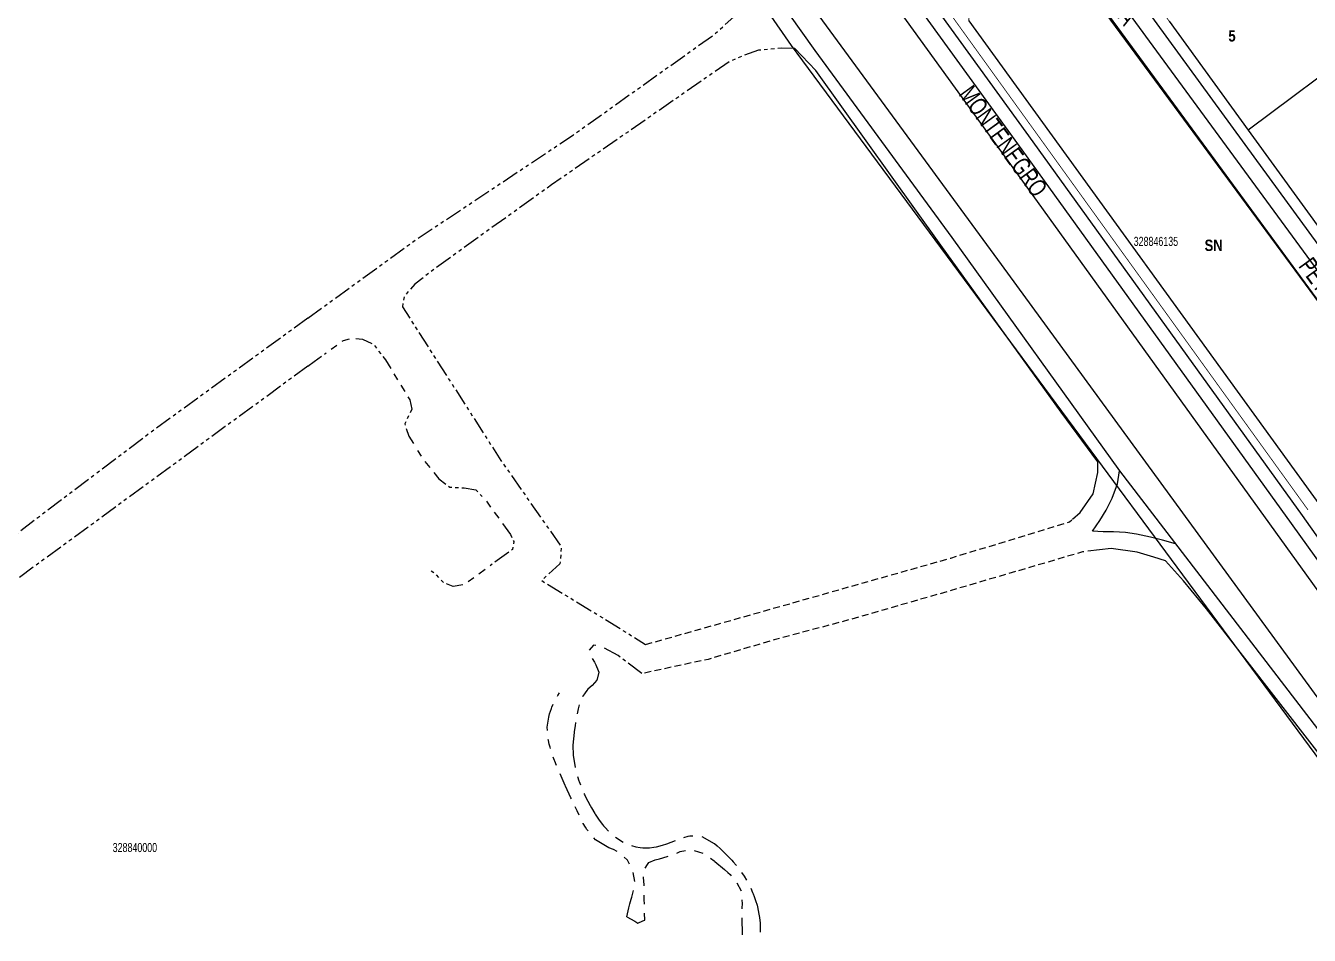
# Model space of a CAD drawing. Extents: x 204381 to 207261, y 4847713 to 4851061.
# Drawn here: x 205734.1 to 206016.9, y 4848704.7 to 4848905.2 of the extents above; entities that cross this region are included whole.
import ezdxf
from ezdxf.enums import TextEntityAlignment as Align

# ---------------------------------------------------------------- set-up
doc = ezdxf.new("R2010")
doc.units = 0
doc.header["$LTSCALE"] = 1.5
doc.header["$MEASUREMENT"] = 0
doc.linetypes.add('PHANTOMX2', pattern=[5, 2.5, -0.5, 0.5, -0.5, 0.5, -0.5])
doc.linetypes.add('TRACO_15', pattern=[3, 2, -1])
for name, color, linetype in [('CD-MALHA-LOTES', 40, 'CONTINUOUS'), ('CD_TXT_QUADRA', 7, 'CONTINUOUS'), ('HD-VALAS-DRENOS', 170, 'CONTINUOUS'), ('RU-QUADRAS', 210, 'CONTINUOUS'), ('SV-CAMINHO-TRILHA', 20, 'CONTINUOUS'), ('SV-EIXO-ROD-ESTR', 7, 'CONTINUOUS'), ('SV-EIXO-RUA-PAV', 20, 'CONTINUOUS'), ('SV-EST-MUNIC-PAV', 1, 'CONTINUOUS'), ('SV-RUA-NAO-PAV-S-GUIA-C-GUIA', 7, 'PHANTOMX2'), ('SV-RUA-PAVIM-S-GUIA-C-GUIA', 7, 'CONTINUOUS'), ('SV-TXT-MUNIC-PAV', 7, 'CONTINUOUS'), ('SV-TXT-RUA-PAV-S-GUIA-C-GUIA', 7, 'CONTINUOUS'), ('Th_NmrPort', 7, 'CONTINUOUS')]:
    doc.layers.add(name, color=color, linetype=linetype)
doc.styles.add('ARIAL', font='ARIAL.TTF')
doc.styles.get("Standard").update_dxf_attribs({"font": 'swisscbo.ttf'})

msp = doc.modelspace()

# ---------------------------------------------------------------- linework, layer by layer
at = {"layer": 'CD-MALHA-LOTES', "linetype": 'Continuous'}
for points in [[(205812.44, 4849031.16), (205902.75, 4848900.82)], [(206040.64, 4848814.9), (205961.41, 4848922.44)], [(205941.88, 4848906.26), (206019.4, 4848799.29)], [(205986.04, 4848906.18), (206003.46, 4848882.17)], [(205902.75, 4848900.82), (206052.55, 4848698.19)], [(206028.65, 4848900.97), (206003.46, 4848882.17)], [(206003.46, 4848882.17), (206020.99, 4848857.99)]]:
    msp.add_lwpolyline(points, dxfattribs=at)
at = {"layer": 'HD-VALAS-DRENOS', "const_width": 0.18, "flags": 128}
msp.add_lwpolyline([(206016.63, 4848798.48), (205957.64, 4848880.28), (205957.5, 4848880.47)], dxfattribs=at)
msp.add_lwpolyline([(206016.63, 4848798.48), (205957.64, 4848880.28), (205957.5, 4848880.47)], dxfattribs=at)
at = {"layer": 'RU-QUADRAS', "color": 6, "linetype": 'Continuous', "const_width": 0.18}
msp.add_lwpolyline([(205431, 4848645.77), (205502.58, 4848645.77), (205443.95, 4848757.36), (205812.44, 4849031.16), (205902.75, 4848900.82), (206052.55, 4848698.19), (206050.61, 4848681.88), (205796.21, 4848487.69), (205723.11, 4848434.67), (205693.73, 4848443.07), (205670.24, 4848447.66), (205634.89, 4848448.42), (205500.57, 4848444.97), (205499.01, 4848496.58), (205497.79, 4848517.73, 0.017663), (205497.59, 4848549.48), (205495.53, 4848619.75), (205431.87, 4848617.66)], format="xyb", close=True, dxfattribs=at)
for points in [[(205968.73, 4848930.06), (206019.66, 4848967.14), (206099.75, 4848858.31), (206048.21, 4848820.45)], [(205941.88, 4848906.26), (205942.29, 4848912.07), (205955.38, 4848922.44), (205957.25, 4848919.95), (205961.41, 4848922.44), (206040.64, 4848814.9), (206019.4, 4848799.29)]]:
    msp.add_lwpolyline(points, close=True, dxfattribs=at)
at = {"layer": 'SV-CAMINHO-TRILHA', "linetype": 'TRACO_15', "ltscale": 0.5, "const_width": 0.18, "flags": 128}
msp.add_lwpolyline([(205957.5, 4848880.47), (205837.63, 4849046.84)], dxfattribs=at)
msp.add_lwpolyline([(205957.5, 4848880.47), (205837.63, 4849046.84)], dxfattribs=at)
at = {"layer": 'SV-EIXO-ROD-ESTR', "flags": 128}
for points in [[(205796.23, 4849089.16), (205797.33, 4849087.66), (205809.15, 4849070.44), (205840.1, 4849027.59), (205877.11, 4848976.36), (205894.46, 4848952.73), (205917.58, 4848920.81), (205926.56, 4848908.42), (205953.75, 4848870.89), (206014.02, 4848787.23), (206031.64, 4848762.74)], [(205796.23, 4849089.16), (205797.33, 4849087.66), (205809.15, 4849070.44), (205840.1, 4849027.59), (205877.11, 4848976.36), (205894.46, 4848952.73), (205917.58, 4848920.81), (205926.56, 4848908.42), (205953.75, 4848870.89), (206014.02, 4848787.23), (206031.64, 4848762.74)], [(206519.56, 4847997.24), (206519.56, 4847997.24), (206509.86, 4848018.07), (206477.63, 4848086.99), (206413.84, 4848210.8), (206388.76, 4848245.88), (206351.16, 4848298.45), (206346.4, 4848305.12), (206241.04, 4848452.54), (206205.18, 4848501.62), (206182.78, 4848533.22), (206150.92, 4848578.13), (206080.93, 4848672.28), (206069.18, 4848688.09), (206066.54, 4848691.64), (206064.65, 4848694.19), (206055.84, 4848706.28), (206024.26, 4848749.64), (205949.11, 4848852.52), (205890.57, 4848932.45), (205829.73, 4849019.62), (205796.43, 4849067.34)], [(206519.56, 4847997.24), (206519.56, 4847997.24), (206509.86, 4848018.07), (206477.63, 4848086.99), (206413.84, 4848210.8), (206388.76, 4848245.88), (206351.16, 4848298.45), (206346.4, 4848305.12), (206241.04, 4848452.54), (206205.18, 4848501.62), (206182.78, 4848533.22), (206150.92, 4848578.13), (206080.93, 4848672.28), (206069.18, 4848688.09), (206066.54, 4848691.64), (206064.65, 4848694.19), (206055.84, 4848706.28), (206024.26, 4848749.64), (205949.11, 4848852.52), (205890.57, 4848932.45), (205829.73, 4849019.62), (205796.43, 4849067.34)]]:
    msp.add_lwpolyline(points, dxfattribs=at)
at = {"layer": 'SV-EIXO-RUA-PAV', "flags": 128}
msp.add_lwpolyline([(205865.34, 4849060.54), (205950.16, 4848944.76), (205959.21, 4848932.41), (206043.62, 4848817.19)], dxfattribs=at)
msp.add_lwpolyline([(205865.34, 4849060.54), (205950.16, 4848944.76), (205959.21, 4848932.41), (206043.62, 4848817.19)], dxfattribs=at)
at = {"layer": 'SV-EST-MUNIC-PAV', "flags": 128}
for points in [[(205796.25, 4849100.12), (205810.47, 4849080.44), (205878.43, 4848986.36), (205895.78, 4848962.73), (205955.08, 4848880.88), (206015.36, 4848797.21), (206033.09, 4848772.17), (206042.95, 4848761.17), (206046.89, 4848756.88), (206062.31, 4848735.52), (206074.45, 4848718.65), (206087.43, 4848700.81)], [(205796.25, 4849100.12), (205810.47, 4849080.44), (205878.43, 4848986.36), (205895.78, 4848962.73), (205955.08, 4848880.88), (206015.36, 4848797.21), (206033.09, 4848772.17), (206042.95, 4848761.17), (206046.89, 4848756.88), (206062.31, 4848735.52), (206074.45, 4848718.65), (206087.43, 4848700.81)], [(205796.2, 4849095.92), (205808.03, 4849078.69), (205876.01, 4848984.59), (205893.36, 4848960.96), (205952.65, 4848879.13), (206012.92, 4848795.46), (206030.56, 4848770.95), (206044.21, 4848753.8), (206059.13, 4848734.11), (206072.01, 4848716.89), (206100.12, 4848678.14), (206118.95, 4848651.04), (206138.56, 4848623.41), (206186.76, 4848556.48), (206196.03, 4848542.44), (206213.51, 4848515.99), (206221.91, 4848503.36), (206256.73, 4848455.3)], [(205796.2, 4849095.92), (205808.03, 4849078.69), (205876.01, 4848984.59), (205893.36, 4848960.96), (205952.65, 4848879.13), (206012.92, 4848795.46), (206030.56, 4848770.95), (206044.21, 4848753.8), (206059.13, 4848734.11), (206072.01, 4848716.89), (206100.12, 4848678.14), (206118.95, 4848651.04), (206138.56, 4848623.41), (206186.76, 4848556.48), (206196.03, 4848542.44), (206213.51, 4848515.99), (206221.91, 4848503.36), (206256.73, 4848455.3)], [(205796.2, 4849061.88), (205820.78, 4849027.73), (205821.74, 4849022.09), (205821.49, 4849016.61), (205831.97, 4849001.58), (205834.18, 4849001.62), (205837.55, 4848998.98), (205868.07, 4848955.83), (205869.24, 4848952.17), (205865.91, 4848950.08), (205864.89, 4848948.91), (205864.89, 4848948.46), (205866.24, 4848946.06), (205881.38, 4848924.57), (205882.01, 4848924.41), (205884.43, 4848925.59), (205890.55, 4848924.26), (205907.93, 4848899.7), (205938.17, 4848858.52), (205975.12, 4848807.05), (206028.46, 4848737.56)], [(205796.2, 4849061.88), (205820.78, 4849027.73), (205821.74, 4849022.09), (205821.49, 4849016.61), (205831.97, 4849001.58), (205834.18, 4849001.62), (205837.55, 4848998.98), (205868.07, 4848955.83), (205869.24, 4848952.17), (205865.91, 4848950.08), (205864.89, 4848948.91), (205864.89, 4848948.46), (205866.24, 4848946.06), (205881.38, 4848924.57), (205882.01, 4848924.41), (205884.43, 4848925.59), (205890.55, 4848924.26), (205907.93, 4848899.7), (205938.17, 4848858.52), (205975.12, 4848807.05), (206028.46, 4848737.56)], [(205970.3, 4848809.06), (205962.28, 4848820), (205935.73, 4848856.77), (205908.2, 4848895.33), (205903.53, 4848900.12)], [(205970.3, 4848809.06), (205962.28, 4848820), (205935.73, 4848856.77), (205908.2, 4848895.33), (205903.53, 4848900.12)], [(206052.68, 4848698.08), (206040.71, 4848714.6), (206026.04, 4848735.78), (205994.26, 4848776.69), (205989.19, 4848782.86), (205985.26, 4848787.25)], [(206052.68, 4848698.08), (206040.71, 4848714.6), (206026.04, 4848735.78), (205994.26, 4848776.69), (205989.19, 4848782.86), (205985.26, 4848787.25)]]:
    msp.add_lwpolyline(points, dxfattribs=at)
at = {"layer": 'SV-RUA-NAO-PAV-S-GUIA-C-GUIA', "flags": 128}
for points in [[(205796.24, 4848840.72), (205819.14, 4848857.38), (205854.76, 4848881.13), (205885.78, 4848903.24), (205890.09, 4848907.1), (205891.86, 4848909.48), (205893.67, 4848912.41)], [(205796.24, 4848840.72), (205819.14, 4848857.38), (205854.76, 4848881.13), (205885.78, 4848903.24), (205890.09, 4848907.1), (205891.86, 4848909.48), (205893.67, 4848912.41)], [(205903.53, 4848900.12), (205900.51, 4848900.21), (205895.53, 4848899.77), (205891.94, 4848898.47), (205889.18, 4848897.29), (205849.95, 4848870.08), (205825.07, 4848852.26), (205819.81, 4848848.2), (205817.46, 4848845.55), (205817.06, 4848843.23), (205838.8, 4848809.33), (205852.11, 4848790.26), (205851.79, 4848786.6), (205847.71, 4848782.91), (205861.77, 4848774.34), (205870.67, 4848768.79)], [(205903.53, 4848900.12), (205900.51, 4848900.21), (205895.53, 4848899.77), (205891.94, 4848898.47), (205889.18, 4848897.29), (205849.95, 4848870.08), (205825.07, 4848852.26), (205819.81, 4848848.2), (205817.46, 4848845.55), (205817.06, 4848843.23), (205838.8, 4848809.33), (205852.11, 4848790.26), (205851.79, 4848786.6), (205847.71, 4848782.91), (205861.77, 4848774.34), (205870.67, 4848768.79)], [(205796.24, 4848840.72), (205778.43, 4848827.75), (205761.37, 4848815.34), (205718.6, 4848783.02), (205682.51, 4848756.28), (205687.16, 4848750.23)], [(205796.24, 4848840.72), (205778.43, 4848827.75), (205761.37, 4848815.34), (205718.6, 4848783.02), (205682.51, 4848756.28), (205687.16, 4848750.23)], [(205806.81, 4848836.26), (205808.26, 4848836.1), (205810.68, 4848834.94), (205813.34, 4848831.53), (205814.5, 4848829.62)], [(205806.81, 4848836.26), (205808.26, 4848836.1), (205810.68, 4848834.94), (205813.34, 4848831.53), (205814.5, 4848829.62)], [(205801.38, 4848833.86), (205802.66, 4848834.79)], [(205801.38, 4848833.86), (205802.66, 4848834.79)], [(205803.79, 4848835.62), (205804.07, 4848835.82), (205805.38, 4848836.18)], [(205803.79, 4848835.62), (205804.07, 4848835.82), (205805.38, 4848836.18)], [(205796.24, 4848830.13), (205797.61, 4848831.13), (205800.24, 4848833.04)], [(205796.24, 4848830.13), (205797.61, 4848831.13), (205800.24, 4848833.04)], [(205796.24, 4848830.13), (205778.05, 4848816.81), (205687.16, 4848750.23)], [(205796.24, 4848830.13), (205778.05, 4848816.81), (205687.16, 4848750.23)], [(205815.21, 4848828.46), (205816.01, 4848827.14)], [(205815.21, 4848828.46), (205816.01, 4848827.14)], [(205816.72, 4848825.98), (205817.59, 4848824.54)], [(205816.72, 4848825.98), (205817.59, 4848824.54)], [(205818.3, 4848823.37), (205818.71, 4848822.7), (205819.15, 4848820.65), (205818.43, 4848819.18), (205817.61, 4848817.46), (205818.47, 4848814.72), (205819.7, 4848812.73)], [(205818.3, 4848823.37), (205818.71, 4848822.7), (205819.15, 4848820.65), (205818.43, 4848819.18), (205817.61, 4848817.46), (205818.47, 4848814.72), (205819.7, 4848812.73)], [(205820.43, 4848811.58), (205821.24, 4848810.27)], [(205820.43, 4848811.58), (205821.24, 4848810.27)], [(205822.04, 4848809.15), (205823.11, 4848807.81)], [(205822.04, 4848809.15), (205823.11, 4848807.81)], [(205823.97, 4848806.72), (205825.09, 4848805.31), (205827.53, 4848803.5), (205830.68, 4848803.31), (205833.28, 4848802.85), (205834.68, 4848801.4)], [(205823.97, 4848806.72), (205825.09, 4848805.31), (205827.53, 4848803.5), (205830.68, 4848803.31), (205833.28, 4848802.85), (205834.68, 4848801.4)], [(205835.6, 4848800.35), (205836.51, 4848799.09)], [(205835.6, 4848800.35), (205836.51, 4848799.09)], [(205837.32, 4848797.97), (205838.32, 4848796.6)], [(205837.32, 4848797.97), (205838.32, 4848796.6)], [(205839.12, 4848795.48), (205840.87, 4848793.06), (205841.6, 4848791.47), (205841.33, 4848789.76), (205836.38, 4848786.13)], [(205839.12, 4848795.48), (205840.87, 4848793.06), (205841.6, 4848791.47), (205841.33, 4848789.76), (205836.38, 4848786.13)], [(205835.28, 4848785.32), (205833.93, 4848784.33)], [(205835.28, 4848785.32), (205833.93, 4848784.33)], [(205830.4, 4848781.94), (205828.26, 4848781.59), (205826.04, 4848782.51), (205824.36, 4848784.33), (205823.42, 4848784.96)], [(205830.4, 4848781.94), (205828.26, 4848781.59), (205826.04, 4848782.51), (205824.36, 4848784.33), (205823.42, 4848784.96)], [(205832.83, 4848783.52), (205831.59, 4848782.61)], [(205832.83, 4848783.52), (205831.59, 4848782.61)], [(205859.18, 4848768.64), (205858.23, 4848767.53)], [(205859.18, 4848768.64), (205858.23, 4848767.53)], [(205859.71, 4848768.57), (205859.18, 4848768.64)], [(205859.71, 4848768.57), (205859.18, 4848768.64)], [(205858.88, 4848765.74), (205859.38, 4848764.87)], [(205858.88, 4848765.74), (205859.38, 4848764.87)], [(205864.65, 4848766.35), (205861.59, 4848767.99)], [(205864.65, 4848766.35), (205861.59, 4848767.99)], [(205865.07, 4848766.03), (205864.65, 4848766.35)], [(205865.07, 4848766.03), (205864.65, 4848766.35)], [(205869.84, 4848762.38), (205865.07, 4848766.03)], [(205869.84, 4848762.38), (205865.07, 4848766.03)], [(205859.38, 4848764.87), (205859.7, 4848764.32)], [(205859.38, 4848764.87), (205859.7, 4848764.32)], [(205859.7, 4848764.32), (205860.2, 4848763.06)], [(205859.7, 4848764.32), (205860.2, 4848763.06)], [(205860.35, 4848762.69), (205859.97, 4848761.13)], [(205860.35, 4848762.69), (205859.97, 4848761.13)], [(205860.2, 4848763.06), (205860.35, 4848762.69)], [(205860.2, 4848763.06), (205860.35, 4848762.69)], [(205859.38, 4848760.35), (205858.86, 4848759.79)], [(205859.38, 4848760.35), (205858.86, 4848759.79)], [(205859.93, 4848760.94), (205859.38, 4848760.35)], [(205859.93, 4848760.94), (205859.38, 4848760.35)], [(205859.97, 4848761.13), (205859.93, 4848760.94)], [(205859.97, 4848761.13), (205859.93, 4848760.94)], [(205851.22, 4848757.39), (205851.32, 4848757.59)], [(205851.22, 4848757.39), (205851.32, 4848757.59)], [(205851.32, 4848757.59), (205851.69, 4848758.17)], [(205851.32, 4848757.59), (205851.69, 4848758.17)], [(205856.81, 4848757.43), (205856.77, 4848757.34)], [(205856.81, 4848757.43), (205856.77, 4848757.34)], [(205857.34, 4848758.16), (205856.81, 4848757.43)], [(205857.34, 4848758.16), (205856.81, 4848757.43)], [(205857.71, 4848758.69), (205857.34, 4848758.16)], [(205857.71, 4848758.69), (205857.34, 4848758.16)], [(205857.97, 4848758.93), (205857.71, 4848758.69)], [(205857.97, 4848758.93), (205857.71, 4848758.69)], [(205858.86, 4848759.79), (205857.97, 4848758.93)], [(205858.86, 4848759.79), (205857.97, 4848758.93)], [(205849.49, 4848753.54), (205849.9, 4848754.7)], [(205849.49, 4848753.54), (205849.9, 4848754.7)], [(205849.9, 4848754.7), (205849.99, 4848754.97)], [(205849.9, 4848754.7), (205849.99, 4848754.97)], [(205849.99, 4848754.97), (205850.31, 4848755.61)], [(205849.99, 4848754.97), (205850.31, 4848755.61)], [(205855.79, 4848754.61), (205855.58, 4848753.54)], [(205855.79, 4848754.61), (205855.58, 4848753.54)], [(205856.04, 4848755.49), (205855.79, 4848754.61)], [(205856.04, 4848755.49), (205855.79, 4848754.61)], [(205849, 4848750.58), (205849.37, 4848752.78)], [(205849, 4848750.58), (205849.37, 4848752.78)], [(205849.37, 4848752.78), (205849.49, 4848753.54)], [(205849.37, 4848752.78), (205849.49, 4848753.54)], [(205855.24, 4848751.57), (205855.12, 4848750.87)], [(205855.24, 4848751.57), (205855.12, 4848750.87)], [(205849.06, 4848749.82), (205849, 4848750.58)], [(205849.06, 4848749.82), (205849, 4848750.58)], [(205854.89, 4848749.37), (205854.64, 4848746.61)], [(205854.89, 4848749.37), (205854.64, 4848746.61)], [(205854.92, 4848749.59), (205854.89, 4848749.37)], [(205854.92, 4848749.59), (205854.89, 4848749.37)], [(205855.12, 4848750.87), (205854.92, 4848749.59)], [(205855.12, 4848750.87), (205854.92, 4848749.59)], [(205849.25, 4848747.61), (205849.23, 4848747.82)], [(205849.25, 4848747.61), (205849.23, 4848747.82)], [(205849.43, 4848746.85), (205849.25, 4848747.61)], [(205849.43, 4848746.85), (205849.25, 4848747.61)], [(205849.6, 4848746.14), (205849.43, 4848746.85)], [(205849.6, 4848746.14), (205849.43, 4848746.85)], [(205849.68, 4848745.88), (205849.6, 4848746.14)], [(205849.68, 4848745.88), (205849.6, 4848746.14)], [(205854.64, 4848746.61), (205854.62, 4848746.41)], [(205854.64, 4848746.61), (205854.62, 4848746.41)], [(205854.62, 4848746.41), (205854.67, 4848744.61)], [(205854.62, 4848746.41), (205854.67, 4848744.61)], [(205850.59, 4848743.26), (205850.32, 4848743.98)], [(205850.59, 4848743.26), (205850.32, 4848743.98)], [(205850.68, 4848743.05), (205850.59, 4848743.26)], [(205850.68, 4848743.05), (205850.59, 4848743.26)], [(205851.05, 4848742.12), (205850.68, 4848743.05)], [(205851.05, 4848742.12), (205850.68, 4848743.05)], [(205854.67, 4848744.61), (205854.68, 4848744.37)], [(205854.67, 4848744.61), (205854.68, 4848744.37)], [(205854.68, 4848744.37), (205855.12, 4848741.65)], [(205854.68, 4848744.37), (205855.12, 4848741.65)], [(205852.96, 4848737.74), (205851.83, 4848740.28)], [(205852.96, 4848737.74), (205851.83, 4848740.28)], [(205853.05, 4848737.54), (205852.96, 4848737.74)], [(205853.05, 4848737.54), (205852.96, 4848737.74)], [(205854.2, 4848735.03), (205853.05, 4848737.54)], [(205854.2, 4848735.03), (205853.05, 4848737.54)], [(205855.67, 4848739.73), (205855.96, 4848738.77)], [(205855.67, 4848739.73), (205855.96, 4848738.77)], [(205855.96, 4848738.77), (205856.02, 4848738.57)], [(205855.96, 4848738.77), (205856.02, 4848738.57)], [(205856.02, 4848738.57), (205856.31, 4848737.83)], [(205856.02, 4848738.57), (205856.31, 4848737.83)], [(205854.31, 4848734.81), (205854.2, 4848735.03)], [(205854.31, 4848734.81), (205854.2, 4848735.03)], [(205857.09, 4848735.99), (205857.22, 4848735.72)], [(205857.09, 4848735.99), (205857.22, 4848735.72)], [(205857.22, 4848735.72), (205857.52, 4848735.09)], [(205857.22, 4848735.72), (205857.52, 4848735.09)], [(205857.52, 4848735.09), (205857.91, 4848734.3)], [(205857.52, 4848735.09), (205857.91, 4848734.3)], [(205855.56, 4848732.15), (205855.16, 4848733)], [(205855.56, 4848732.15), (205855.16, 4848733)], [(205855.58, 4848732.1), (205855.56, 4848732.15)], [(205855.58, 4848732.1), (205855.56, 4848732.15)], [(205856.01, 4848731.2), (205855.58, 4848732.1)], [(205856.01, 4848731.2), (205855.58, 4848732.1)], [(205857.91, 4848734.3), (205858.44, 4848733.31)], [(205857.91, 4848734.3), (205858.44, 4848733.31)], [(205858.44, 4848733.31), (205858.74, 4848732.77)], [(205858.44, 4848733.31), (205858.74, 4848732.77)], [(205858.74, 4848732.77), (205859.45, 4848731.58)], [(205858.74, 4848732.77), (205859.45, 4848731.58)], [(205859.45, 4848731.58), (205859.56, 4848731.4)], [(205859.45, 4848731.58), (205859.56, 4848731.4)], [(205856.94, 4848729.37), (205856.92, 4848729.42)], [(205856.94, 4848729.37), (205856.92, 4848729.42)], [(205857.43, 4848728.56), (205856.94, 4848729.37)], [(205857.43, 4848728.56), (205856.94, 4848729.37)], [(205859.56, 4848731.4), (205859.99, 4848730.75)], [(205859.56, 4848731.4), (205859.99, 4848730.75)], [(205859.99, 4848730.75), (205860.44, 4848730.09)], [(205859.99, 4848730.75), (205860.44, 4848730.09)], [(205860.44, 4848730.09), (205861.17, 4848729.13)], [(205860.44, 4848730.09), (205861.17, 4848729.13)], [(205861.17, 4848729.13), (205861.38, 4848728.85)], [(205861.17, 4848729.13), (205861.38, 4848728.85)], [(205861.38, 4848728.85), (205861.81, 4848728.37)], [(205861.38, 4848728.85), (205861.81, 4848728.37)], [(205857.73, 4848728.05), (205857.43, 4848728.56)], [(205857.73, 4848728.05), (205857.43, 4848728.56)], [(205858, 4848727.73), (205857.73, 4848728.05)], [(205858, 4848727.73), (205857.73, 4848728.05)], [(205859.65, 4848725.76), (205859.28, 4848726.2)], [(205859.65, 4848725.76), (205859.28, 4848726.2)], [(205861.81, 4848728.37), (205862.41, 4848727.7)], [(205861.81, 4848728.37), (205862.41, 4848727.7)], [(205862.41, 4848727.7), (205862.49, 4848727.63)], [(205862.41, 4848727.7), (205862.49, 4848727.63)], [(205864.01, 4848726.35), (205865.69, 4848725.25)], [(205864.01, 4848726.35), (205865.69, 4848725.25)], [(205879.1, 4848726.28), (205880.07, 4848726.56)], [(205879.1, 4848726.28), (205880.07, 4848726.56)], [(205880.07, 4848726.56), (205880.41, 4848726.66)], [(205880.07, 4848726.56), (205880.41, 4848726.66)], [(205880.41, 4848726.66), (205881.05, 4848726.61)], [(205880.41, 4848726.66), (205881.05, 4848726.61)], [(205883.04, 4848726.45), (205883.24, 4848726.44)], [(205883.04, 4848726.45), (205883.24, 4848726.44)], [(205883.24, 4848726.44), (205885.66, 4848725.02)], [(205883.24, 4848726.44), (205885.66, 4848725.02)], [(205860.01, 4848725.53), (205859.65, 4848725.76)], [(205860.01, 4848725.53), (205859.65, 4848725.76)], [(205862.17, 4848724.19), (205860.01, 4848725.53)], [(205862.17, 4848724.19), (205860.01, 4848725.53)], [(205862.59, 4848724.01), (205862.17, 4848724.19)], [(205862.59, 4848724.01), (205862.17, 4848724.19)], [(205863.59, 4848723.58), (205862.59, 4848724.01)], [(205863.59, 4848723.58), (205862.59, 4848724.01)], [(205864.4, 4848723.17), (205863.59, 4848723.58)], [(205864.4, 4848723.17), (205863.59, 4848723.58)], [(205867.54, 4848724.53), (205868.49, 4848724.22)], [(205867.54, 4848724.53), (205868.49, 4848724.22)], [(205868.49, 4848724.22), (205868.52, 4848724.21)], [(205868.49, 4848724.22), (205868.52, 4848724.21)], [(205868.52, 4848724.21), (205869.48, 4848724.08)], [(205868.52, 4848724.21), (205869.48, 4848724.08)], [(205869.48, 4848724.08), (205870.03, 4848724.01)], [(205869.48, 4848724.08), (205870.03, 4848724.01)], [(205870.03, 4848724.01), (205871.48, 4848724)], [(205870.03, 4848724.01), (205871.48, 4848724)], [(205871.48, 4848724), (205871.56, 4848724)], [(205871.48, 4848724), (205871.56, 4848724)], [(205871.56, 4848724), (205872.47, 4848724.12)], [(205871.56, 4848724), (205872.47, 4848724.12)], [(205872.47, 4848724.12), (205873.08, 4848724.19)], [(205872.47, 4848724.12), (205873.08, 4848724.19)], [(205873.08, 4848724.19), (205874.41, 4848724.58)], [(205873.08, 4848724.19), (205874.41, 4848724.58)], [(205874.41, 4848724.58), (205875.33, 4848724.85)], [(205874.41, 4848724.58), (205875.33, 4848724.85)], [(205875.33, 4848724.85), (205877.22, 4848725.63)], [(205875.33, 4848724.85), (205877.22, 4848725.63)], [(205877.53, 4848722.84), (205878.3, 4848723.14)], [(205877.53, 4848722.84), (205878.3, 4848723.14)], [(205878.3, 4848723.14), (205879.45, 4848723.38)], [(205878.3, 4848723.14), (205879.45, 4848723.38)], [(205881.39, 4848723.42), (205883.3, 4848722.83)], [(205881.39, 4848723.42), (205883.3, 4848722.83)], [(205885.66, 4848725.02), (205885.86, 4848724.9)], [(205885.66, 4848725.02), (205885.86, 4848724.9)], [(205885.86, 4848724.9), (205886.44, 4848724.4)], [(205885.86, 4848724.9), (205886.44, 4848724.4)], [(205886.44, 4848724.4), (205887.07, 4848723.87)], [(205886.44, 4848724.4), (205887.07, 4848723.87)], [(205887.07, 4848723.87), (205887.91, 4848723.05)], [(205887.07, 4848723.87), (205887.91, 4848723.05)], [(205887.91, 4848723.05), (205888.59, 4848722.4)], [(205887.91, 4848723.05), (205888.59, 4848722.4)], [(205866.62, 4848721.36), (205865.97, 4848721.95)], [(205866.62, 4848721.36), (205865.97, 4848721.95)], [(205866.67, 4848721.25), (205866.62, 4848721.36)], [(205866.67, 4848721.25), (205866.62, 4848721.36)], [(205867.12, 4848720.36), (205866.67, 4848721.25)], [(205867.12, 4848720.36), (205866.67, 4848721.25)], [(205870.55, 4848719.48), (205871.11, 4848720.31)], [(205870.55, 4848719.48), (205871.11, 4848720.31)], [(205871.11, 4848720.31), (205871.39, 4848720.73)], [(205871.11, 4848720.31), (205871.39, 4848720.73)], [(205871.39, 4848720.73), (205872.77, 4848721.31)], [(205871.39, 4848720.73), (205872.77, 4848721.31)], [(205872.77, 4848721.31), (205872.79, 4848721.32)], [(205872.77, 4848721.31), (205872.79, 4848721.32)], [(205872.79, 4848721.32), (205873.73, 4848721.58)], [(205872.79, 4848721.32), (205873.73, 4848721.58)], [(205873.73, 4848721.58), (205874.43, 4848721.77)], [(205873.73, 4848721.58), (205874.43, 4848721.77)], [(205874.43, 4848721.77), (205875.64, 4848722.17)], [(205874.43, 4848721.77), (205875.64, 4848722.17)], [(205884.97, 4848721.73), (205885.76, 4848721.12)], [(205884.97, 4848721.73), (205885.76, 4848721.12)], [(205885.76, 4848721.12), (205885.96, 4848720.97)], [(205885.76, 4848721.12), (205885.96, 4848720.97)], [(205885.96, 4848720.97), (205888.07, 4848719.21)], [(205885.96, 4848720.97), (205888.07, 4848719.21)], [(205888.59, 4848722.4), (205889.32, 4848721.63)], [(205888.59, 4848722.4), (205889.32, 4848721.63)], [(205889.32, 4848721.63), (205889.64, 4848721.29)], [(205889.32, 4848721.63), (205889.64, 4848721.29)], [(205889.64, 4848721.29), (205889.99, 4848720.88)], [(205889.64, 4848721.29), (205889.99, 4848720.88)], [(205889.99, 4848720.88), (205890.62, 4848720.15)], [(205889.99, 4848720.88), (205890.62, 4848720.15)], [(205868.26, 4848716.57), (205867.92, 4848718.54)], [(205868.26, 4848716.57), (205867.92, 4848718.54)], [(205870.23, 4848717.49), (205870.23, 4848717.58)], [(205870.23, 4848717.49), (205870.23, 4848717.58)], [(205870.3, 4848716.58), (205870.23, 4848717.49)], [(205870.3, 4848716.58), (205870.23, 4848717.49)], [(205888.07, 4848719.21), (205888.08, 4848719.2)], [(205888.07, 4848719.21), (205888.08, 4848719.2)], [(205888.08, 4848719.2), (205888.81, 4848718.53)], [(205888.08, 4848719.2), (205888.81, 4848718.53)], [(205888.81, 4848718.53), (205889.3, 4848718.08)], [(205888.81, 4848718.53), (205889.3, 4848718.08)], [(205889.3, 4848718.08), (205889.52, 4848717.84)], [(205889.3, 4848718.08), (205889.52, 4848717.84)], [(205890.62, 4848720.15), (205890.64, 4848720.12)], [(205890.62, 4848720.15), (205890.64, 4848720.12)], [(205891.82, 4848718.51), (205892.37, 4848717.75)], [(205891.82, 4848718.51), (205892.37, 4848717.75)], [(205892.37, 4848717.75), (205892.89, 4848716.82)], [(205892.37, 4848717.75), (205892.89, 4848716.82)], [(205867.64, 4848713.13), (205868.01, 4848714.59)], [(205867.64, 4848713.13), (205868.01, 4848714.59)], [(205870.36, 4848715.87), (205870.3, 4848716.58)], [(205870.36, 4848715.87), (205870.3, 4848716.58)], [(205870.36, 4848715.58), (205870.36, 4848715.87)], [(205870.36, 4848715.58), (205870.36, 4848715.87)], [(205890.74, 4848716.26), (205891.71, 4848714.52)], [(205890.74, 4848716.26), (205891.71, 4848714.52)], [(205893.85, 4848715.07), (205894.25, 4848714.16)], [(205893.85, 4848715.07), (205894.25, 4848714.16)], [(205867.18, 4848711.64), (205867.5, 4848712.66)], [(205867.18, 4848711.64), (205867.5, 4848712.66)], [(205867.5, 4848712.66), (205867.64, 4848713.13)], [(205867.5, 4848712.66), (205867.64, 4848713.13)], [(205870.34, 4848712.98), (205870.34, 4848713.58)], [(205870.34, 4848712.98), (205870.34, 4848713.58)], [(205870.35, 4848712.58), (205870.34, 4848712.98)], [(205870.35, 4848712.58), (205870.34, 4848712.98)], [(205870.39, 4848711.58), (205870.35, 4848712.58)], [(205870.39, 4848711.58), (205870.35, 4848712.58)], [(205891.88, 4848712.54), (205891.92, 4848711.67)], [(205891.88, 4848712.54), (205891.92, 4848711.67)], [(205894.25, 4848714.16), (205894.4, 4848713.82)], [(205894.25, 4848714.16), (205894.4, 4848713.82)], [(205894.4, 4848713.82), (205894.62, 4848713.23)], [(205894.4, 4848713.82), (205894.62, 4848713.23)], [(205894.62, 4848713.23), (205894.92, 4848712.4)], [(205894.62, 4848713.23), (205894.92, 4848712.4)], [(205894.92, 4848712.4), (205895.23, 4848711.32)], [(205894.92, 4848712.4), (205895.23, 4848711.32)], [(205866.55, 4848708.78), (205866.98, 4848710.73)], [(205866.55, 4848708.78), (205866.98, 4848710.73)], [(205866.98, 4848710.73), (205867.18, 4848711.64)], [(205866.98, 4848710.73), (205867.18, 4848711.64)], [(205870.51, 4848708.05), (205870.46, 4848709.59)], [(205870.51, 4848708.05), (205870.46, 4848709.59)], [(205891.92, 4848711.54), (205891.89, 4848710.8)], [(205891.92, 4848711.54), (205891.89, 4848710.8)], [(205891.89, 4848710.8), (205891.89, 4848710.54)], [(205891.89, 4848710.8), (205891.89, 4848710.54)], [(205891.92, 4848711.67), (205891.92, 4848711.54)], [(205891.92, 4848711.67), (205891.92, 4848711.54)], [(205895.23, 4848711.32), (205895.34, 4848710.95)], [(205895.23, 4848711.32), (205895.34, 4848710.95)], [(205895.34, 4848710.95), (205895.64, 4848709.37)], [(205895.34, 4848710.95), (205895.64, 4848709.37)], [(205895.64, 4848709.37), (205895.78, 4848708.61)], [(205895.64, 4848709.37), (205895.78, 4848708.61)], [(205866.55, 4848708.78), (205868.29, 4848707.79)], [(205866.55, 4848708.78), (205868.29, 4848707.79)], [(205868.29, 4848707.79), (205868.98, 4848707.39)], [(205868.29, 4848707.79), (205868.98, 4848707.39)], [(205868.98, 4848707.39), (205870.09, 4848707.87)], [(205868.98, 4848707.39), (205870.09, 4848707.87)], [(205870.09, 4848707.87), (205870.51, 4848708.05)], [(205870.09, 4848707.87), (205870.51, 4848708.05)], [(205870.51, 4848708.05), (205870.51, 4848708.05)], [(205870.51, 4848708.05), (205870.51, 4848708.05)], [(205891.91, 4848708.54), (205891.96, 4848704.54)], [(205891.91, 4848708.54), (205891.96, 4848704.54)], [(205895.78, 4848708.61), (205895.89, 4848707.39)], [(205895.78, 4848708.61), (205895.89, 4848707.39)], [(205895.89, 4848707.39), (205895.92, 4848707.11)], [(205895.89, 4848707.39), (205895.92, 4848707.11)], [(205895.92, 4848707.11), (205895.93, 4848706.39)], [(205895.92, 4848707.11), (205895.93, 4848706.39)], [(205895.93, 4848706.39), (205895.93, 4848705.6)], [(205895.93, 4848706.39), (205895.93, 4848705.6)], [(205895.93, 4848705.6), (205895.92, 4848705.39)], [(205895.93, 4848705.6), (205895.92, 4848705.39)]]:
    msp.add_lwpolyline(points, dxfattribs=at)
at = {"layer": 'SV-RUA-PAVIM-S-GUIA-C-GUIA', "flags": 128}
for points in [[(206101, 4848859.49), (206021.89, 4848967.34), (206019.83, 4848970.56), (206018.93, 4848971.32), (206017.81, 4848971.62), (206016.77, 4848971.25), (206011.69, 4848967.39), (205965.76, 4848933.56), (205965.19, 4848932.09), (205965.22, 4848930.44), (205966.5, 4848928.71), (206004.69, 4848876.26), (206046.45, 4848819.14)], [(206101, 4848859.49), (206021.89, 4848967.34), (206019.83, 4848970.56), (206018.93, 4848971.32), (206017.81, 4848971.62), (206016.77, 4848971.25), (206011.69, 4848967.39), (205965.76, 4848933.56), (205965.19, 4848932.09), (205965.22, 4848930.44), (205966.5, 4848928.71), (206004.69, 4848876.26), (206046.45, 4848819.14)], [(206040.69, 4848814.85), (205958.93, 4848926.39), (205958.48, 4848927.01), (205957.99, 4848927.35), (205957.62, 4848927.43), (205956.73, 4848927.04), (205956.69, 4848926.22), (205957.09, 4848925.51), (205959.64, 4848921.75), (205957.24, 4848920.1)], [(206040.69, 4848814.85), (205958.93, 4848926.39), (205958.48, 4848927.01), (205957.99, 4848927.35), (205957.62, 4848927.43), (205956.73, 4848927.04), (205956.69, 4848926.22), (205957.09, 4848925.51), (205959.64, 4848921.75), (205957.24, 4848920.1)], [(205964.74, 4848796.39), (205966.41, 4848797.91), (205969.27, 4848802.02), (205970.33, 4848806.71), (205970.3, 4848809.06)], [(205964.74, 4848796.39), (205966.41, 4848797.91), (205969.27, 4848802.02), (205970.33, 4848806.71), (205970.3, 4848809.06)], [(205987.45, 4848790.98), (205984.57, 4848791.77), (205981.97, 4848792.45), (205978.82, 4848793.13), (205976.41, 4848793.51), (205973.81, 4848793.63), (205971.52, 4848793.63), (205969.18, 4848793.75), (205970.78, 4848796.1), (205972.14, 4848798.39), (205973.5, 4848801.05), (205974.67, 4848804.23), (205975.12, 4848807.05)], [(205987.45, 4848790.98), (205984.57, 4848791.77), (205981.97, 4848792.45), (205978.82, 4848793.13), (205976.41, 4848793.51), (205973.81, 4848793.63), (205971.52, 4848793.63), (205969.18, 4848793.75), (205970.78, 4848796.1), (205972.14, 4848798.39), (205973.5, 4848801.05), (205974.67, 4848804.23), (205975.12, 4848807.05)], [(205985.26, 4848787.25), (205982.7, 4848788.01), (205979.03, 4848789.14), (205973.27, 4848789.98), (205968.15, 4848789.35)], [(205985.26, 4848787.25), (205982.7, 4848788.01), (205979.03, 4848789.14), (205973.27, 4848789.98), (205968.15, 4848789.35)]]:
    msp.add_lwpolyline(points, dxfattribs=at)
at = {"layer": 'SV-RUA-PAVIM-S-GUIA-C-GUIA', "linetype": 'TRACO_15', "ltscale": 0.5, "flags": 128}
for points in [[(205870.67, 4848768.79), (205937.93, 4848787.85), (205964.1, 4848795.81), (205964.6, 4848796.26)], [(205870.67, 4848768.79), (205937.93, 4848787.85), (205964.1, 4848795.81), (205964.6, 4848796.26)], [(205967.27, 4848789.25), (205966.98, 4848789.21), (205937.26, 4848780.47), (205915.94, 4848774.34), (205899.03, 4848769.81), (205884.42, 4848765.52), (205869.84, 4848762.38)], [(205967.27, 4848789.25), (205966.98, 4848789.21), (205937.26, 4848780.47), (205915.94, 4848774.34), (205899.03, 4848769.81), (205884.42, 4848765.52), (205869.84, 4848762.38)]]:
    msp.add_lwpolyline(points, dxfattribs=at)

# ---------------------------------------------------------------- texts
at = {"layer": 'CD_TXT_QUADRA', "color": 7, "linetype": 'Continuous', "style": 'ARIAL', "width": 0.7}
msp.add_text('328846135', height=2, dxfattribs=at).set_placement((205978.23, 4848856.64))
msp.add_text('328840000', height=2, dxfattribs=at).set_placement((205758.12, 4848724.05), align=Align.MIDDLE)
at = {"layer": 'SV-TXT-MUNIC-PAV', "style": 'ARIAL', "width": 0.7}
msp.add_text('MONTENEGRO', height=4, rotation=306, dxfattribs=at).set_placement((205939.52, 4848890.07))
at = {"layer": 'SV-TXT-RUA-PAV-S-GUIA-C-GUIA', "style": 'ARIAL', "width": 0.7}
msp.add_text('RUA                                                            PETÚNIA', height=4, rotation=306, dxfattribs=at).set_placement((205971.23, 4848911.6))
msp.add_text('RUA                                                            PETÚNIA', height=4, rotation=306, dxfattribs=at).set_placement((205971.23, 4848911.6))
at = {"layer": 'Th_NmrPort', "color": 1}
for s, p in [('5', (205999.1, 4848902.93)), ('SN', (205993.86, 4848856.77))]:
    msp.add_text(s, height=2.5, dxfattribs=at).set_placement(p, align=Align.MIDDLE_LEFT)

doc.saveas('drawing.dxf')
